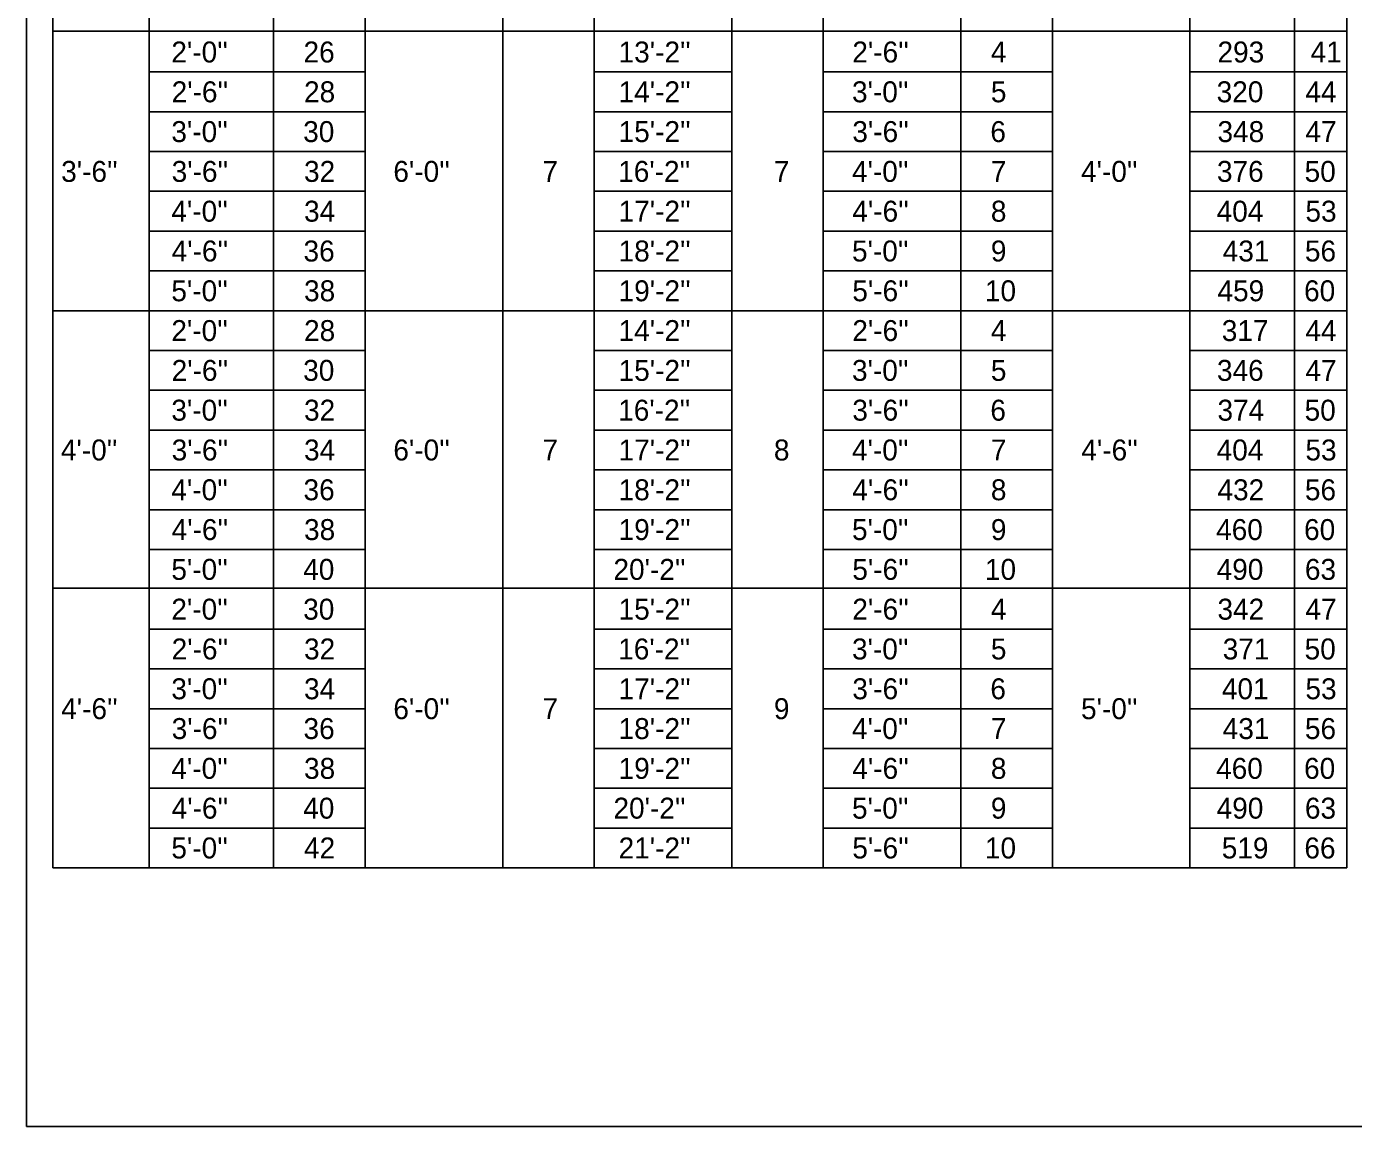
# Model space of a CAD drawing. Extents: x 1007 to 1035.5, y 1000.5 to 1021.5.
# Drawn here: x 1007 to 1019.67, y 1000.5 to 1011 of the extents above; entities that cross this region are included whole.
import ezdxf

# ---------------------------------------------------------------- set-up
doc = ezdxf.new("R2010")
doc.units = 0
for name, color, linetype in [('Level 1', 7, 'Continuous'), ('Level 10', 7, 'Continuous'), ('Level 11', 7, 'Continuous'), ('Level 2', 7, 'Continuous')]:
    doc.layers.add(name, color=color, linetype=linetype)

msp = doc.modelspace()

# ---------------------------------------------------------------- linework, layer by layer
at = {"layer": 'Level 10'}
for p, q in [((1007, 1021.5), (1007, 1000.5)), ((1007.25, 1020.439), (1007.25, 1002.969)), ((1019.609, 1020.439), (1019.609, 1002.969)), ((1008.172, 1018.939), (1008.172, 1002.969)), ((1009.359, 1002.969), (1009.359, 1018.939)), ((1010.234, 1018.939), (1010.234, 1002.969)), ((1013.734, 1018.939), (1013.734, 1002.969)), ((1014.609, 1018.939), (1014.609, 1002.969)), ((1015.922, 1018.939), (1015.922, 1002.969)), ((1016.797, 1018.939), (1016.797, 1002.969)), ((1018.109, 1018.939), (1018.109, 1002.969)), ((1019.109, 1018.939), (1019.109, 1002.969)), ((1011.547, 1012.859), (1011.547, 1002.969)), ((1012.422, 1012.859), (1012.422, 1002.969)), ((1007.25, 1010.959), (1019.609, 1010.959)), ((1008.172, 1010.569), (1009.359, 1010.569)), ((1009.359, 1010.569), (1010.234, 1010.569)), ((1012.422, 1010.569), (1013.734, 1010.569)), ((1014.609, 1010.569), (1015.922, 1010.569)), ((1015.922, 1010.569), (1016.797, 1010.569)), ((1018.109, 1010.569), (1019.609, 1010.569)), ((1008.172, 1010.189), (1009.359, 1010.189)), ((1009.359, 1010.189), (1010.234, 1010.189)), ((1012.422, 1010.189), (1013.734, 1010.189)), ((1014.609, 1010.189), (1015.922, 1010.189)), ((1015.922, 1010.189), (1016.797, 1010.189)), ((1018.109, 1010.189), (1019.609, 1010.189)), ((1008.172, 1009.809), (1009.359, 1009.809)), ((1009.359, 1009.809), (1010.234, 1009.809)), ((1012.422, 1009.809), (1013.734, 1009.809)), ((1014.609, 1009.809), (1015.922, 1009.809)), ((1015.922, 1009.809), (1016.797, 1009.809)), ((1018.109, 1009.809), (1019.609, 1009.809)), ((1008.172, 1009.429), (1009.359, 1009.429)), ((1009.359, 1009.429), (1010.234, 1009.429)), ((1012.422, 1009.429), (1013.734, 1009.429)), ((1014.609, 1009.429), (1015.922, 1009.429)), ((1015.922, 1009.429), (1016.797, 1009.429)), ((1018.109, 1009.429), (1019.609, 1009.429)), ((1008.172, 1009.049), (1009.359, 1009.049)), ((1009.359, 1009.049), (1010.234, 1009.049)), ((1012.422, 1009.049), (1013.734, 1009.049)), ((1014.609, 1009.049), (1015.922, 1009.049)), ((1015.922, 1009.049), (1016.797, 1009.049)), ((1018.109, 1009.049), (1019.609, 1009.049)), ((1008.172, 1008.669), (1009.359, 1008.669)), ((1009.359, 1008.669), (1010.234, 1008.669)), ((1012.422, 1008.669), (1013.734, 1008.669)), ((1014.609, 1008.669), (1015.922, 1008.669)), ((1015.922, 1008.669), (1016.797, 1008.669)), ((1018.109, 1008.669), (1019.609, 1008.669)), ((1007.25, 1008.289), (1019.609, 1008.289)), ((1008.172, 1008.289), (1009.359, 1008.289)), ((1009.359, 1008.289), (1010.234, 1008.289)), ((1008.172, 1007.909), (1009.359, 1007.909)), ((1009.359, 1007.909), (1010.234, 1007.909)), ((1012.422, 1007.909), (1013.734, 1007.909)), ((1014.609, 1007.909), (1015.922, 1007.909)), ((1015.922, 1007.909), (1016.797, 1007.909)), ((1018.109, 1007.909), (1019.609, 1007.909)), ((1008.172, 1007.529), (1009.359, 1007.529)), ((1009.359, 1007.529), (1010.234, 1007.529)), ((1012.422, 1007.529), (1013.734, 1007.529)), ((1014.609, 1007.529), (1015.922, 1007.529)), ((1015.922, 1007.529), (1016.797, 1007.529)), ((1018.109, 1007.529), (1019.609, 1007.529)), ((1008.172, 1007.149), (1009.359, 1007.149)), ((1009.359, 1007.149), (1010.234, 1007.149)), ((1012.422, 1007.149), (1013.734, 1007.149)), ((1014.609, 1007.149), (1015.922, 1007.149)), ((1015.922, 1007.149), (1016.797, 1007.149)), ((1018.109, 1007.149), (1019.609, 1007.149)), ((1008.172, 1006.769), (1009.359, 1006.769)), ((1009.359, 1006.769), (1010.234, 1006.769)), ((1012.422, 1006.769), (1013.734, 1006.769)), ((1014.609, 1006.769), (1015.922, 1006.769)), ((1015.922, 1006.769), (1016.797, 1006.769)), ((1018.109, 1006.769), (1019.609, 1006.769)), ((1008.172, 1006.389), (1009.359, 1006.389)), ((1009.359, 1006.389), (1010.234, 1006.389)), ((1012.422, 1006.389), (1013.734, 1006.389)), ((1014.609, 1006.389), (1015.922, 1006.389)), ((1015.922, 1006.389), (1016.797, 1006.389)), ((1018.109, 1006.389), (1019.609, 1006.389)), ((1008.172, 1006.009), (1009.359, 1006.009)), ((1009.359, 1006.009), (1010.234, 1006.009)), ((1012.422, 1006.009), (1013.734, 1006.009)), ((1014.609, 1006.009), (1015.922, 1006.009)), ((1015.922, 1006.009), (1016.797, 1006.009)), ((1018.109, 1006.009), (1019.609, 1006.009)), ((1007.25, 1005.639), (1019.609, 1005.639)), ((1008.172, 1005.249), (1009.359, 1005.249)), ((1009.359, 1005.249), (1010.234, 1005.249)), ((1012.422, 1005.249), (1013.734, 1005.249)), ((1014.609, 1005.249), (1015.922, 1005.249)), ((1015.922, 1005.249), (1016.797, 1005.249)), ((1018.109, 1005.249), (1019.609, 1005.249)), ((1008.172, 1004.869), (1009.359, 1004.869)), ((1009.359, 1004.869), (1010.234, 1004.869)), ((1012.422, 1004.869), (1013.734, 1004.869)), ((1014.609, 1004.869), (1015.922, 1004.869)), ((1015.922, 1004.869), (1016.797, 1004.869)), ((1018.109, 1004.869), (1019.609, 1004.869)), ((1008.172, 1004.489), (1009.359, 1004.489)), ((1009.359, 1004.489), (1010.234, 1004.489)), ((1012.422, 1004.489), (1013.734, 1004.489)), ((1014.609, 1004.489), (1015.922, 1004.489)), ((1015.922, 1004.489), (1016.797, 1004.489)), ((1018.109, 1004.489), (1019.609, 1004.489)), ((1008.172, 1004.109), (1009.359, 1004.109)), ((1009.359, 1004.109), (1010.234, 1004.109)), ((1012.422, 1004.109), (1013.734, 1004.109)), ((1014.609, 1004.109), (1015.922, 1004.109)), ((1015.922, 1004.109), (1016.797, 1004.109)), ((1018.109, 1004.109), (1019.609, 1004.109)), ((1008.172, 1003.729), (1009.359, 1003.729)), ((1009.359, 1003.729), (1010.234, 1003.729)), ((1012.422, 1003.729), (1013.734, 1003.729)), ((1014.609, 1003.729), (1015.922, 1003.729)), ((1015.922, 1003.729), (1016.797, 1003.729)), ((1018.109, 1003.729), (1019.609, 1003.729)), ((1008.172, 1003.349), (1009.359, 1003.349)), ((1009.359, 1003.349), (1010.234, 1003.349)), ((1012.422, 1003.349), (1013.734, 1003.349)), ((1014.609, 1003.349), (1015.922, 1003.349)), ((1015.922, 1003.349), (1016.797, 1003.349)), ((1018.109, 1003.349), (1019.609, 1003.349)), ((1007.25, 1002.969), (1019.609, 1002.969)), ((1035.5, 1000.5), (1007, 1000.5))]:
    msp.add_line(p, q, dxfattribs=at)
at = {"layer": 'Level 11'}
msp.add_lwpolyline([(1007, 1000.5), (1035.5, 1000.5), (1035.5, 1021.5), (1007, 1021.5)], close=True, dxfattribs=at)

# ---------------------------------------------------------------- texts
at = {"layer": 'Level 1'}
for s, p in [('26', (1009.645, 1010.659)), ("13'-2''", (1012.654, 1010.659)), ("2'-6''", (1014.886, 1010.659)), ('4', (1016.209, 1010.659)), ('293', (1018.373, 1010.659)), ('41', (1019.262, 1010.659)), ('28', (1009.65, 1010.279)), ("14'-2''", (1012.654, 1010.279)), ("3'-0''", (1014.883, 1010.279)), ('5', (1016.209, 1010.279)), ('320', (1018.365, 1010.279)), ('44', (1019.213, 1010.279)), ('30', (1009.642, 1009.899)), ("15'-2''", (1012.654, 1009.899)), ("3'-6''", (1014.886, 1009.899)), ('6', (1016.204, 1009.899)), ('348', (1018.373, 1009.899)), ('47', (1019.213, 1009.899)), ("3'-6''", (1007.331, 1009.519)), ('32', (1009.65, 1009.519)), ("6'-0''", (1010.503, 1009.519)), ('7', (1011.927, 1009.519)), ("16'-2''", (1012.65, 1009.519)), ('7', (1014.137, 1009.519)), ("4'-0''", (1014.883, 1009.519)), ('7', (1016.209, 1009.519)), ("4'-0''", (1017.07, 1009.519)), ('376', (1018.368, 1009.519)), ('50', (1019.205, 1009.519)), ('34', (1009.65, 1009.139)), ("17'-2''", (1012.654, 1009.139)), ("4'-6''", (1014.886, 1009.139)), ('8', (1016.209, 1009.139)), ('404', (1018.365, 1009.139)), ('53', (1019.213, 1009.139)), ('36', (1009.645, 1008.759)), ("18'-2''", (1012.654, 1008.759)), ("5'-0''", (1014.883, 1008.759)), ('9', (1016.209, 1008.759)), ('431', (1018.423, 1008.759)), ('56', (1019.208, 1008.759)), ('38', (1009.65, 1008.379)), ("19'-2''", (1012.654, 1008.379)), ("5'-6''", (1014.886, 1008.379)), ('10', (1016.152, 1008.379)), ('459', (1018.373, 1008.379)), ('60', (1019.2, 1008.379)), ('28', (1009.65, 1007.999)), ("14'-2''", (1012.654, 1007.999)), ("2'-6''", (1014.886, 1007.999)), ('4', (1016.209, 1007.999)), ('317', (1018.414, 1007.999)), ('44', (1019.213, 1007.999)), ('30', (1009.642, 1007.619)), ("15'-2''", (1012.654, 1007.619)), ("3'-0''", (1014.883, 1007.619)), ('5', (1016.209, 1007.619)), ('346', (1018.368, 1007.619)), ('47', (1019.213, 1007.619)), ('32', (1009.65, 1007.239)), ("16'-2''", (1012.65, 1007.239)), ("3'-6''", (1014.886, 1007.239)), ('6', (1016.204, 1007.239)), ('374', (1018.373, 1007.239)), ('50', (1019.205, 1007.239)), ("4'-0''", (1007.328, 1006.859)), ('34', (1009.65, 1006.859)), ("6'-0''", (1010.503, 1006.859)), ('7', (1011.927, 1006.859)), ("17'-2''", (1012.654, 1006.859)), ('8', (1014.137, 1006.859)), ("4'-0''", (1014.883, 1006.859)), ('7', (1016.209, 1006.859)), ("4'-6''", (1017.073, 1006.859)), ('404', (1018.365, 1006.859)), ('53', (1019.213, 1006.859)), ('36', (1009.645, 1006.479)), ("18'-2''", (1012.654, 1006.479)), ("4'-6''", (1014.886, 1006.479)), ('8', (1016.209, 1006.479)), ('432', (1018.373, 1006.479)), ('56', (1019.208, 1006.479)), ('38', (1009.65, 1006.099)), ("19'-2''", (1012.654, 1006.099)), ("5'-0''", (1014.883, 1006.099)), ('9', (1016.209, 1006.099)), ('460', (1018.36, 1006.099)), ('60', (1019.2, 1006.099)), ('40', (1009.642, 1005.719)), ("20'-2''", (1012.605, 1005.719)), ("5'-6''", (1014.886, 1005.719)), ('10', (1016.152, 1005.719)), ('490', (1018.365, 1005.719)), ('63', (1019.208, 1005.719)), ('30', (1009.642, 1005.339)), ("15'-2''", (1012.654, 1005.339)), ("2'-6''", (1014.886, 1005.339)), ('4', (1016.209, 1005.339)), ('342', (1018.373, 1005.339)), ('47', (1019.213, 1005.339)), ('32', (1009.65, 1004.959)), ("16'-2''", (1012.65, 1004.959)), ("3'-0''", (1014.883, 1004.959)), ('5', (1016.209, 1004.959)), ('371', (1018.423, 1004.959)), ('50', (1019.205, 1004.959)), ('34', (1009.65, 1004.579)), ("17'-2''", (1012.654, 1004.579)), ("3'-6''", (1014.886, 1004.579)), ('6', (1016.204, 1004.579)), ('401', (1018.415, 1004.579)), ('53', (1019.213, 1004.579)), ("4'-6''", (1007.331, 1004.389)), ("6'-0''", (1010.503, 1004.389)), ('7', (1011.927, 1004.389)), ('9', (1014.137, 1004.389)), ("5'-0''", (1017.07, 1004.389)), ('36', (1009.645, 1004.199)), ("18'-2''", (1012.654, 1004.199)), ("4'-0''", (1014.883, 1004.199)), ('7', (1016.209, 1004.199)), ('431', (1018.423, 1004.199)), ('56', (1019.208, 1004.199)), ('38', (1009.65, 1003.819)), ("19'-2''", (1012.654, 1003.819)), ("4'-6''", (1014.886, 1003.819)), ('8', (1016.209, 1003.819)), ('460', (1018.36, 1003.819)), ('60', (1019.2, 1003.819)), ('40', (1009.642, 1003.439)), ("20'-2''", (1012.605, 1003.439)), ("5'-0''", (1014.883, 1003.439)), ('9', (1016.209, 1003.439)), ('490', (1018.365, 1003.439)), ('63', (1019.208, 1003.439)), ('42', (1009.65, 1003.059)), ("21'-2''", (1012.654, 1003.059)), ("5'-6''", (1014.886, 1003.059)), ('10', (1016.152, 1003.059)), ('519', (1018.414, 1003.059)), ('66', (1019.203, 1003.059))]:
    msp.add_text(s, height=0.2, dxfattribs=at).set_placement(p)
at = {"layer": 'Level 2'}
for s, p in [("2'-0''", (1008.383, 1010.659)), ("2'-6''", (1008.386, 1010.279)), ("3'-0''", (1008.383, 1009.899)), ("3'-6''", (1008.386, 1009.519)), ("4'-0''", (1008.383, 1009.139)), ("4'-6''", (1008.386, 1008.759)), ("5'-0''", (1008.383, 1008.379)), ("2'-0''", (1008.383, 1007.999)), ("2'-6''", (1008.386, 1007.619)), ("3'-0''", (1008.383, 1007.239)), ("3'-6''", (1008.386, 1006.859)), ("4'-0''", (1008.383, 1006.479)), ("4'-6''", (1008.386, 1006.099)), ("5'-0''", (1008.383, 1005.719)), ("2'-0''", (1008.383, 1005.339)), ("2'-6''", (1008.386, 1004.959)), ("3'-0''", (1008.383, 1004.579)), ("3'-6''", (1008.386, 1004.199)), ("4'-0''", (1008.383, 1003.819)), ("4'-6''", (1008.386, 1003.439)), ("5'-0''", (1008.383, 1003.059))]:
    msp.add_text(s, height=0.2, dxfattribs=at).set_placement(p)

doc.saveas('drawing.dxf')
